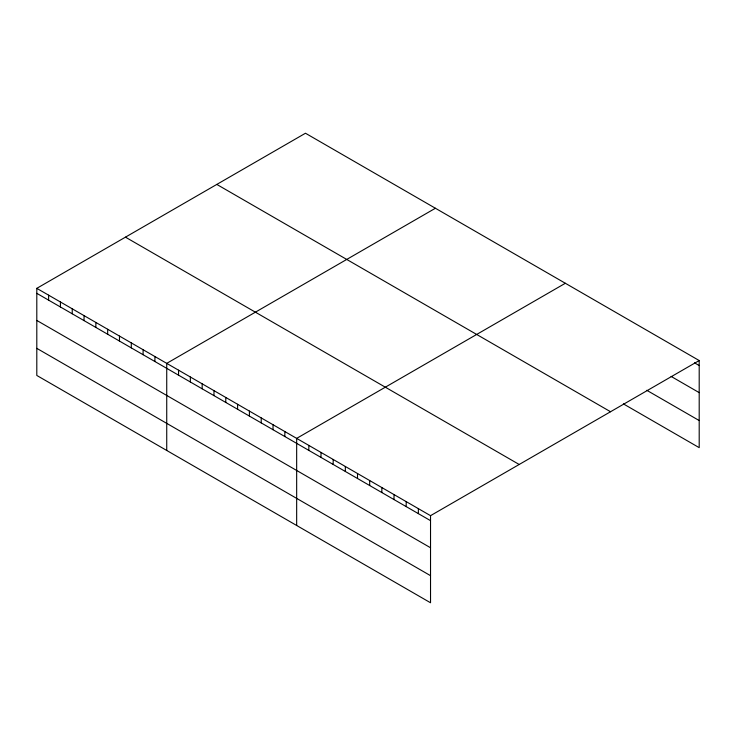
<?xml version="1.0" encoding="UTF-8"?>
<svg xmlns="http://www.w3.org/2000/svg" width="736" height="736" viewBox="0 0 736 736"><rect width="100%" height="100%" fill="white"/><g stroke="black" fill="none" stroke-linecap="round" stroke-linejoin="round"><path stroke-width="1.1" d="M36.8 288.346L430.532 515.669L430.532 602.766L36.8 375.452L36.8 288.346L305.468 133.234L699.2 360.548L699.2 447.654L623.374 403.871M435.399 208.251L166.732 363.363L166.732 450.46M565.331 283.268L296.663 438.38L296.663 525.476M430.532 515.669L699.2 360.548M694.517 362.839L699.2 365.544M671.112 376.418L699.2 392.638M646.778 390.292L699.2 420.55M216.807 184.423L610.54 411.737M125.46 237.158L519.193 464.48M36.8 293.333L430.532 520.656M36.8 320.436L430.532 547.75M36.8 348.349L430.532 575.672M418.361 508.64L418.361 513.627M406.189 501.612L406.189 506.598M394.018 494.592L394.018 499.578M381.855 487.563L381.855 492.55M369.684 480.534L369.684 485.521M357.512 473.506L357.512 478.501M345.34 466.486L345.34 471.472M333.169 459.457L333.169 464.444M320.997 452.428L320.997 457.415M308.835 445.409L308.835 450.395M284.85 431.563L284.85 436.549M273.038 424.736L273.038 429.723M261.225 417.919L261.225 422.906M249.412 411.102L249.412 416.088M237.599 404.285L237.599 409.271M225.786 397.458L225.786 402.445M213.983 390.641L213.983 395.628M202.17 383.824L202.17 388.81M190.357 377.007L190.357 381.993M178.544 370.18L178.544 375.167M154.919 356.546L154.919 361.532M143.106 349.729L143.106 354.715M131.293 342.902L131.293 347.889M119.48 336.085L119.48 341.072M107.668 329.268L107.668 334.254M95.864 322.451L95.864 327.437M84.051 315.624L84.051 320.611M72.238 308.807L72.238 313.794M60.426 301.99L60.426 306.976M48.613 295.173L48.613 300.159"/></g></svg>
